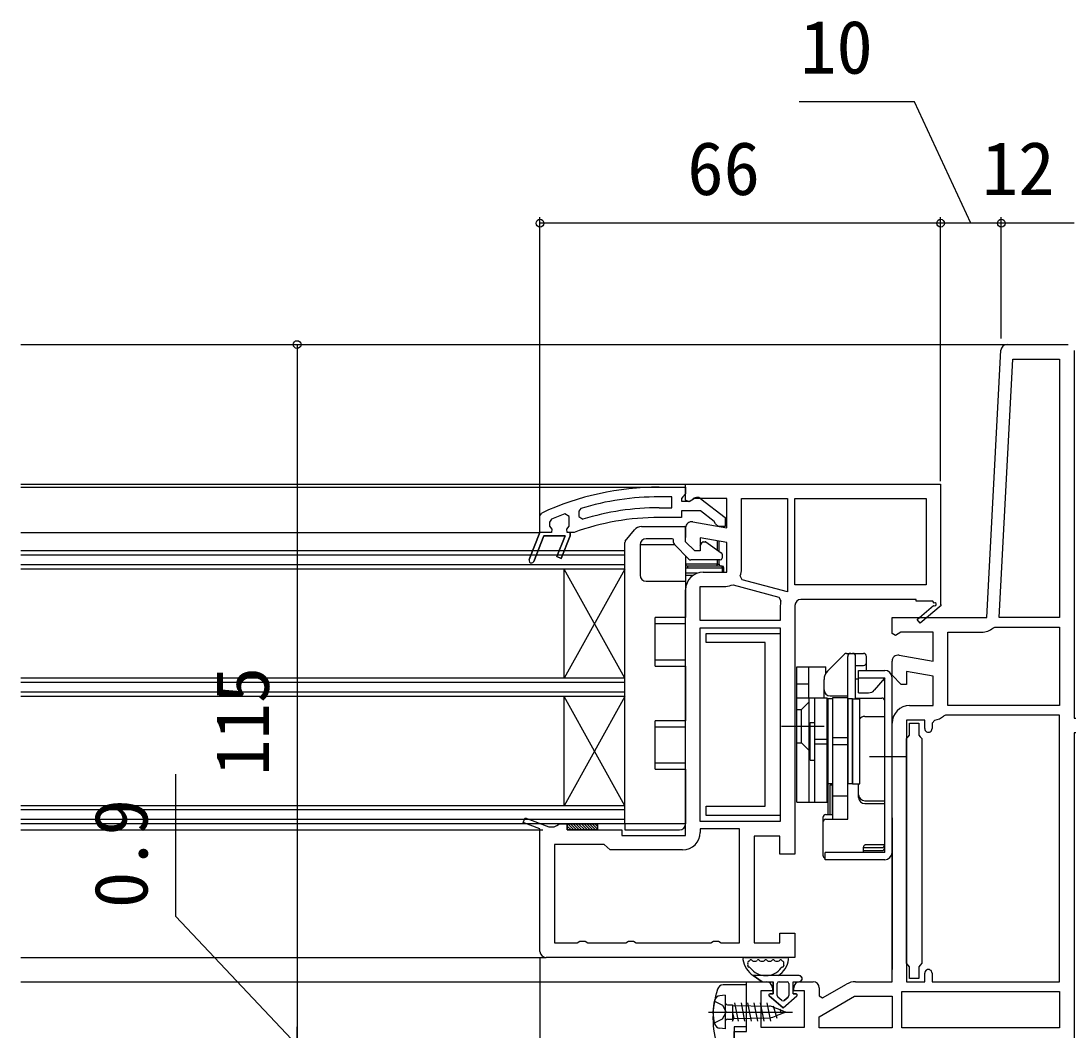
# Model space of a CAD drawing. Units: millimetres, scale not verified. Extents: x -525 to 525, y -783 to 778.
# Drawn here: x 1.5 to 174, y -383 to -216.7 of the extents above; entities that cross this region are included whole.
import ezdxf
from ezdxf.enums import TextEntityAlignment as Align

# ---------------------------------------------------------------- set-up
doc = ezdxf.new("R2010")
doc.units = ezdxf.units.MM
doc.header["$LTSCALE"] = 4
for name, color, linetype in [('0-2_YKK_11', 7, 'Continuous'), ('0-4_YKK_12', 2, 'Continuous'), ('0-5_YKK_13', 4, 'Continuous'), ('0-7_YKK_D', 6, 'Continuous')]:
    doc.layers.add(name, color=color, linetype=linetype)
doc.styles.add('ＭＳ ゴシック', font='')
doc.styles.get('ＭＳ ゴシック').set_extended_font_data('MS Gothic')

msp = doc.modelspace()

# ---------------------------------------------------------------- linework, layer by layer
at = {"layer": '0-2_YKK_11'}
for p, q in [((163.945, -270.035), (173.997, -270.035)), ((126.597, -313.035), (126.597, -315.535)), ((129.797, -375.035), (131.997, -375.035))]:
    msp.add_line(p, q, dxfattribs=at)
for points in [[(174.997, -271.035), (174.997, -331.635), (202.997, -331.635), (202.997, -335.035), (201.097, -335.035), (200.597, -334.535), (200.097, -334.035), (174.997, -334.035), (174.997, -385.035), (173.497, -385.035), (173.497, -397.535), (174.997, -397.535), (174.997, -400.035), (170.997, -400.035), (170.997, -385.035), (118.997, -385.035), (118.997, -383.235), (120.997, -383.235), (120.997, -375.035), (124.297, -375.035)], [(146.17, -321.25), (151.797, -322.242), (151.797, -317.435), (146.44, -317.435), (145.572, -317.977), (144.997, -317.657), (144.997, -315.035), (160.638, -315.035), (162.947, -270.982)], [(110.997, -293.035), (152.997, -293.035), (152.997, -312.901), (153.074, -313.035), (149.656, -315.939), (149.137, -315.33), (151.857, -313.019)], [(112.17, -299.25), (117.797, -300.242), (117.797, -295.435), (112.44, -295.435), (111.572, -295.977), (110.997, -295.657), (110.997, -293.035)], [(106.63, -293.535), (110.997, -293.535), (110.997, -294.635), (110.56, -295.131), (110.297, -295.428), (110.297, -295.835), (111.697, -295.835), (112.097, -295.635)], [(106.63, -296.935), (108.697, -296.935), (108.697, -295.135), (106.63, -295.135)], [(113.514, -295.447), (117.497, -298.559), (117.497, -300.035), (116.396, -300.035), (115.896, -299.559), (115.705, -299.19), (113.458, -297.435), (110.297, -297.435), (110.297, -298.535), (106.63, -298.535)], [(127.797, -295.435), (127.797, -310.814), (120.312, -308.808), (119.979, -308.136)], [(120.197, -307.035), (120.197, -295.435), (127.797, -295.435)], [(88.897, -298.829), (88.597, -299.288), (88.597, -299.96), (88.972, -300.444), (88.897, -301.035), (86.997, -301.035), (85.225, -305.487), (86.997, -301.035), (86.997, -298.253), (87.287, -297.799)], [(85.969, -305.782), (87.659, -301.535), (91.136, -301.535), (89.762, -304.987), (90.506, -305.282), (91.997, -301.535), (91.997, -301.035), (91.497, -301.035), (91.422, -300.444), (91.797, -299.96), (91.797, -299.935), (91.797, -298.399), (91.122, -297.931)], [(93.752, -297.043), (93.397, -297.522), (93.397, -298.358), (94.045, -298.836)], [(92.614, -301.004), (92.443, -301.035), (91.997, -301.035), (91.997, -301.535), (90.506, -305.282), (89.762, -304.987), (91.136, -301.535), (87.659, -301.535), (85.969, -305.782)], [(113.897, -307.535), (117.797, -307.535), (117.797, -302.679), (113.397, -301.903), (113.397, -304.035), (112.496, -304.035), (110.997, -302.535), (110.997, -300.235)], [(86.997, -370.035), (86.997, -349.845), (84.255, -348.809), (84.538, -348.06), (88.436, -349.535), (89.33, -349.535), (89.763, -349.285), (90.197, -349.035), (91.497, -349.035), (91.497, -350.035), (100.497, -350.035), (100.497, -350.935), (110.997, -350.935), (110.997, -310.435)], [(126.597, -315.535), (113.397, -315.535), (113.397, -309.935), (117.297, -309.935)], [(118.488, -309.679), (118.822, -309.652), (126.329, -311.663), (126.686, -312.26)], [(151.923, -312.64), (151.746, -312.335), (148.997, -312.335), (148.997, -312.035), (129.997, -312.035)], [(128.997, -313.035), (128.997, -354.035), (126.497, -354.035), (126.497, -351.035), (122.297, -351.035), (122.297, -368.635), (126.497, -368.635), (126.497, -367.035), (128.997, -367.035), (128.997, -371.035), (87.997, -371.035)], [(161.632, -316.752), (161.954, -316.635), (172.597, -316.635), (172.597, -329.535)], [(172.597, -329.535), (154.197, -329.535), (154.197, -317.435), (159.763, -317.435)], [(147.897, -329.535), (151.797, -329.535), (151.797, -324.679), (147.397, -323.903), (147.397, -326.035), (146.497, -326.035), (144.997, -324.535), (144.997, -322.235)], [(172.597, -375.035), (172.597, -331.135), (153.797, -331.135), (153.452, -331.272)], [(138.97, -375.035), (144.997, -375.035), (144.997, -332.435)], [(150.397, -333.334), (150.397, -331.935), (147.397, -331.935), (147.397, -375.035), (150.397, -375.035), (150.397, -373.635)], [(152.045, -331.922), (151.597, -332.419), (151.597, -333.334)], [(119.897, -368.635), (119.897, -349.835), (113.397, -349.835), (113.397, -350.435)], [(110.497, -353.335), (98.591, -353.335), (98.094, -352.885), (97.597, -352.435), (89.397, -352.435), (89.397, -368.635), (93.13, -368.635), (93.563, -368.385), (94.43, -368.385), (94.863, -368.635), (101.13, -368.635), (101.563, -368.385), (102.43, -368.385), (102.863, -368.635), (115.13, -368.635), (115.563, -368.385), (116.43, -368.385), (116.863, -368.635), (119.897, -368.635)], [(151.597, -373.635), (151.597, -375.035), (172.597, -375.035)], [(125.297, -376.035), (125.297, -376.535), (123.397, -376.535), (123.397, -382.535), (130.597, -382.535), (130.597, -376.535), (128.797, -376.535), (128.797, -376.035)], [(132.997, -376.035), (132.997, -377.38), (133.563, -377.707), (137.52, -375.423)]]:
    msp.add_lwpolyline(points, dxfattribs=at)
for points in [[(162.641, -315.035), (164.873, -272.435), (172.597, -272.435), (172.597, -315.035)], [(150.597, -309.635), (128.997, -309.635), (128.997, -295.435), (150.597, -295.435)], [(113.397, -348.635), (113.397, -316.735), (126.597, -316.735), (126.597, -348.635)], [(144.997, -382.635), (132.997, -382.635), (132.997, -380.806), (138.836, -377.435), (144.997, -377.435)], [(172.597, -382.635), (146.597, -382.635), (146.597, -376.635), (172.597, -376.635)]]:
    msp.add_lwpolyline(points, close=True, dxfattribs=at)
for centre, radius, start, end in [((163.945, -271.035), 1, 90, 176.99997), ((106.63, -339.535), 46, 90.00001, 114.86598), ((106.63, -339.534), 44.4, 89.99999, 106.86019), ((112.897, -296.235), 1, 51.91328, 143.13011), ((106.63, -339.534), 44.4, 110.44221, 113.53922), ((106.63, -339.535), 42.6, 89.99999, 107.18277), ((106.63, -339.535), 41, 89.99999, 109.98888), ((111.997, -300.235), 1, 79.99999, 179.99998), ((85.597, -305.635), 0.4, 158.30059, 338.30061), ((85.597, -305.635), 0.4, 158.30059, 338.30061), ((117.297, -307.035), 2.9, 337.68615, 359.99999), ((113.897, -310.435), 2.9, 90.00001, 179.99999), ((117.297, -307.035), 2.9, 269.99996, 294.25263), ((129.997, -313.035), 1, 90.00001, 179.99999), ((129.997, -313.035), 3.4, 166.82613, 179.99998), ((152.048, -312.857), 0.25, 220.35701, 120), ((159.763, -314.535), 2.9, 269.99999, 310.11919), ((145.997, -322.235), 1, 80.00002, 180), ((147.897, -332.435), 2.9, 90.00001, 179.99999), ((151.796, -329.535), 2.4, 275.9378, 313.60284), ((150.997, -333.334), 0.6, 179.99999, 0.00001), ((110.497, -350.435), 2.9, 270.00001, 359.99999), ((87.997, -370.035), 1, 180.00001, 269.99999), ((150.997, -373.635), 0.6, 359.99999, 180.00001), ((124.297, -376.035), 1, 0.00001, 89.99999), ((129.797, -376.035), 1, 90.00001, 179.99999), ((131.997, -376.035), 1, 0.00001, 89.99999), ((138.97, -377.935), 2.9, 89.99998, 119.99999)]:
    msp.add_arc(centre, radius, start, end, dxfattribs=at)
at = {"layer": '0-4_YKK_12'}
for p, q in [((1.497, -270.035), (163.945, -270.035)), ((1.497, -293.035), (111.497, -293.035)), ((1.497, -293.531), (109.997, -293.531)), ((1.497, -301.035), (86.997, -301.035)), ((100.997, -304.03), (1.496, -304.03)), ((100.997, -304.73), (1.496, -304.73)), ((100.997, -328.03), (100.997, -304.03)), ((100.997, -349.03), (100.997, -304.03)), ((100.997, -306.33), (1.496, -306.33)), ((100.997, -307.03), (1.496, -307.03)), ((90.997, -325.03), (90.997, -307.03)), ((100.997, -325.03), (90.997, -307.03)), ((100.997, -307.03), (90.997, -325.03)), ((100.997, -325.03), (1.496, -325.03)), ((100.997, -325.73), (1.496, -325.73)), ((100.997, -327.33), (1.496, -327.33)), ((100.997, -328.03), (1.496, -328.03)), ((90.997, -346.03), (90.997, -328.03)), ((100.997, -346.03), (90.997, -328.03)), ((100.997, -328.03), (90.997, -346.03)), ((100.997, -346.03), (1.496, -346.03)), ((100.997, -346.73), (1.496, -346.73)), ((100.997, -348.33), (1.496, -348.33)), ((100.997, -349.03), (1.496, -349.03)), ((1.497, -350.035), (87.497, -350.035)), ((1.497, -371.035), (87.997, -371.035)), ((1.497, -375.035), (121.497, -375.035))]:
    msp.add_line(p, q, dxfattribs=at)
at = {"layer": '0-5_YKK_13'}
for p, q in [((103.717, -300.035), (110.797, -300.035)), ((111.017, -300.035), (110.997, -300.035)), ((110.997, -300.235), (110.997, -300.035)), ((101.062, -302.452), (102.546, -300.598)), ((110.997, -300.235), (110.997, -301.827)), ((100.997, -349.035), (100.997, -302.64)), ((103.497, -303.035), (103.497, -308.035)), ((109.168, -303.035), (103.497, -303.035)), ((108.797, -302.035), (104.497, -302.035)), ((108.997, -302.656), (108.997, -302.235)), ((111.522, -305.388), (109.143, -303.009)), ((113.397, -303.227), (113.739, -302.635)), ((113.912, -302.535), (114.233, -302.535)), ((114.348, -302.571), (116.869, -304.336)), ((116.197, -302.397), (116.197, -303.865)), ((116.497, -304.075), (116.497, -302.45)), ((110.997, -304.863), (110.997, -309.035)), ((116.997, -304.581), (116.997, -305.235)), ((116.997, -306.535), (111.297, -306.535)), ((111.297, -306.535), (111.297, -306.835)), ((111.297, -306.835), (116.997, -306.835)), ((116.697, -305.535), (111.875, -305.535)), ((116.197, -305.535), (116.197, -306.235)), ((116.197, -306.235), (116.497, -306.235)), ((116.497, -306.235), (116.497, -305.535)), ((116.997, -306.835), (116.997, -307.535)), ((117.297, -307.535), (117.297, -306.835)), ((112.838, -307.735), (110.997, -307.735)), ((110.997, -308.035), (112.269, -308.035)), ((104.497, -309.035), (110.997, -309.035)), ((110.997, -309.035), (110.997, -315.035)), ((105.997, -323.035), (105.997, -315.035)), ((110.997, -315.035), (105.997, -315.035)), ((110.997, -322.035), (105.997, -322.035)), ((110.997, -323.035), (110.997, -322.035)), ((134.382, -323.849), (137.15, -321.081)), ((137.504, -320.935), (140.297, -320.935)), ((137.697, -328.235), (137.697, -321.435)), ((138.997, -328.301), (138.997, -321.435)), ((140.797, -323.735), (140.797, -321.435)), ((105.997, -323.035), (110.997, -323.035)), ((110.997, -323.035), (110.997, -332.035)), ((129.297, -345.435), (129.297, -323.135)), ((129.297, -323.135), (134.097, -323.135)), ((131.297, -328.235), (131.297, -323.135)), ((134.097, -324.209), (134.097, -323.135)), ((138.997, -322.935), (140.297, -322.935)), ((129.297, -325.935), (131.297, -325.935)), ((133.797, -328.235), (133.797, -325.263)), ((138.997, -325.135), (139.497, -325.135)), ((139.497, -324.935), (143.797, -324.935)), ((143.797, -324.935), (142.058, -327.006)), ((143.797, -353.735), (143.797, -324.935)), ((143.797, -331.313), (143.797, -325.635)), ((144.997, -353.735), (144.997, -324.935)), ((139.497, -327.435), (141.139, -327.435)), ((129.297, -328.235), (134.297, -328.235)), ((130.097, -330.185), (131.297, -328.985)), ((131.297, -328.235), (131.297, -345.435)), ((132.297, -345.435), (132.297, -328.235)), ((134.297, -345.435), (134.297, -328.235)), ((135.197, -328.435), (134.397, -328.435)), ((134.397, -328.435), (134.397, -342.435)), ((134.797, -327.935), (137.697, -327.935)), ((135.197, -328.435), (135.197, -342.435)), ((137.697, -348.255), (137.697, -328.235)), ((138.497, -328.435), (137.697, -328.435)), ((137.697, -328.435), (137.697, -342.435)), ((138.497, -328.435), (138.497, -342.435)), ((138.497, -342.435), (138.497, -328.435)), ((138.497, -328.435), (139.697, -328.435)), ((138.997, -328.301), (143.297, -328.301)), ((139.697, -342.435), (139.697, -328.435)), ((129.297, -330.185), (130.097, -330.185)), ((130.097, -335.685), (130.097, -330.185)), ((105.997, -340.035), (105.997, -332.035)), ((110.997, -332.035), (105.997, -332.035)), ((131.497, -338.535), (131.497, -332.335)), ((131.497, -332.335), (132.297, -332.335)), ((132.297, -338.535), (132.297, -332.335)), ((134.297, -332.435), (134.397, -332.435)), ((140.497, -331.313), (143.797, -331.313)), ((126.797, -332.935), (133.797, -332.935)), ((129.297, -335.685), (130.097, -335.685)), ((130.097, -335.685), (131.297, -336.885)), ((132.297, -335.043), (134.297, -335.043)), ((132.297, -335.826), (134.297, -335.826)), ((137.697, -334.865), (135.197, -334.865)), ((137.697, -336.004), (135.197, -336.004)), ((141.297, -337.935), (147.497, -337.935)), ((110.997, -339.035), (105.997, -339.035)), ((110.997, -340.035), (110.997, -339.035)), ((131.497, -338.535), (132.297, -338.535)), ((134.297, -338.435), (134.397, -338.435)), ((105.997, -340.035), (110.997, -340.035)), ((110.997, -340.035), (110.997, -349.035)), ((134.397, -342.435), (134.397, -347.502)), ((135.197, -342.435), (134.397, -342.435)), ((135.197, -347.502), (135.197, -342.573)), ((137.697, -348.255), (137.697, -342.435)), ((138.497, -342.435), (137.697, -342.435)), ((138.497, -342.435), (139.697, -342.435)), ((139.497, -344.67), (139.497, -342.435)), ((135.197, -344.435), (137.697, -344.435)), ((129.297, -345.435), (134.297, -345.435)), ((140.497, -345.221), (143.797, -345.221)), ((140.497, -345.67), (143.797, -345.67)), ((143.797, -352.476), (143.797, -345.67)), ((133.597, -348.002), (133.597, -354.173)), ((134.097, -347.502), (135.197, -347.502)), ((134.097, -348.255), (137.697, -348.255)), ((144.996, -348.035), (144.996, -373.035)), ((91.497, -349.41), (92.121, -350.035)), ((91.497, -349.859), (91.672, -350.035)), ((91.57, -349.035), (92.57, -350.035)), ((92.019, -349.035), (93.019, -350.035)), ((92.468, -349.035), (93.468, -350.035)), ((92.917, -349.035), (93.917, -350.035)), ((93.366, -349.035), (94.366, -350.035)), ((93.815, -349.035), (94.815, -350.035)), ((94.264, -349.035), (95.264, -350.035)), ((94.713, -349.035), (95.713, -350.035)), ((95.162, -349.035), (96.162, -350.035)), ((95.611, -349.035), (96.497, -349.92)), ((96.06, -349.035), (96.497, -349.471)), ((100.997, -349.035), (100.997, -350.035)), ((110.997, -349.035), (100.997, -349.035)), ((100.997, -350.035), (109.997, -350.035)), ((140.297, -353.735), (140.297, -352.846)), ((140.297, -352.935), (143.297, -352.935)), ((140.397, -353.435), (143.297, -353.435)), ((143.797, -352.476), (140.665, -352.476)), ((143.797, -352.935), (143.797, -352.476)), ((143.797, -353.735), (133.997, -353.735)), ((133.997, -354.935), (133.997, -353.735)), ((143.797, -354.935), (133.997, -354.935)), ((120.733, -371.034), (127.661, -371.034)), ((122.133, -371.634), (122.565, -371.634)), ((123.365, -371.634), (123.797, -371.634)), ((124.597, -371.634), (125.029, -371.634)), ((125.829, -371.634), (126.261, -371.634)), ((129.698, -374.035), (122.148, -374.035)), ((120.997, -375.535), (117.187, -375.568)), ((120.997, -382.465), (120.997, -375.535)), ((123.597, -375.035), (125.397, -375.035)), ((123.597, -375.035), (125.397, -375.035)), ((125.397, -375.035), (125.397, -377.035)), ((125.397, -377.035), (125.397, -375.035)), ((126.097, -377.334), (126.097, -375.335)), ((126.097, -377.334), (126.097, -375.335)), ((126.397, -375.035), (127.697, -375.035)), ((126.397, -375.035), (127.697, -375.035)), ((127.997, -375.335), (127.997, -377.334)), ((127.997, -375.335), (127.997, -377.334)), ((128.697, -375.035), (129.697, -375.035)), ((128.697, -377.035), (128.697, -375.035)), ((128.697, -375.035), (129.697, -375.035)), ((128.697, -377.035), (128.697, -375.035)), ((117.497, -377.285), (116.649, -377.359)), ((117.497, -377.285), (117.497, -382.785)), ((124.768, -377.391), (127.047, -379.335)), ((127.047, -379.335), (124.768, -377.391)), ((125.397, -377.035), (124.899, -377.035)), ((124.899, -377.035), (125.397, -377.035)), ((126.852, -378.117), (126.202, -377.563)), ((126.852, -378.117), (126.202, -377.563)), ((127.047, -379.335), (129.326, -377.391)), ((127.047, -379.335), (129.326, -377.391)), ((127.892, -377.563), (127.242, -378.117)), ((127.242, -378.117), (127.892, -377.563)), ((129.195, -377.035), (128.697, -377.035)), ((128.697, -377.035), (129.195, -377.035)), ((117.897, -378.835), (118.697, -378.835)), ((118.697, -378.835), (118.697, -381.535)), ((118.697, -378.981), (124.788, -379.052)), ((119.061, -378.532), (119.658, -381.535)), ((120.121, -378.532), (120.718, -381.535)), ((121.181, -378.532), (121.778, -381.535)), ((122.241, -378.532), (122.838, -381.535)), ((123.301, -378.532), (123.898, -381.535)), ((124.361, -378.532), (124.958, -381.535)), ((125.417, -379.032), (126.018, -381.035)), ((125.473, -379.217), (126.536, -379.637)), ((114.774, -380.035), (128.584, -380.035)), ((115.732, -381.835), (117.057, -381.18)), ((117.057, -381.18), (117.666, -380.035)), ((118.697, -380.179), (118.928, -381.085)), ((118.697, -381.088), (124.788, -381.017)), ((126.502, -379.522), (126.67, -380.1)), ((117.497, -382.785), (116.649, -382.71)), ((117.897, -381.235), (118.697, -381.235)), ((118.697, -381.53), (118.698, -381.535)), ((120.997, -382.465), (118.997, -382.5)), ((118.997, -382.5), (118.997, -385.035))]:
    msp.add_line(p, q, dxfattribs=at)
for points in [[(116.197, -306.535), (116.197, -306.235), (110.997, -306.235)], [(117.297, -306.835), (116.997, -306.835), (116.997, -306.535)], [(105.997, -316.035), (110.997, -316.035), (110.997, -315.035)], [(139.497, -327.435), (139.497, -323.735), (143.797, -323.735)], [(137.697, -328.235), (135.197, -328.235), (135.197, -348.255)], [(105.997, -333.035), (110.997, -333.035), (110.997, -332.035)], [(134.797, -347.502), (134.797, -342.573), (135.197, -342.573)], [(140.665, -352.476), (140.627, -352.479), (140.573, -352.491), (140.513, -352.517), (140.452, -352.556), (140.398, -352.606), (140.354, -352.667), (140.322, -352.732), (140.302, -352.801), (140.297, -352.866)], [(122.148, -374.035), (123.597, -375.035), (122.148, -374.035)], [(115.732, -378.235), (117.057, -378.89), (117.666, -380.035)], [(118.697, -381.535), (118.698, -381.535), (118.928, -381.085)], [(126.536, -379.637), (127.497, -380.035), (125.914, -380.69)]]:
    msp.add_lwpolyline(points, dxfattribs=at)
for points in [[(126.597, -317.635), (126.597, -347.635), (114.397, -347.635), (114.397, -346.135), (124.097, -346.135), (124.097, -319.135), (114.397, -319.135), (114.397, -317.635)], [(149.897, -334.98), (149.897, -371.997), (149.647, -372.293), (149.397, -372.589), (149.397, -374.539), (147.897, -374.539), (147.897, -372.589), (147.647, -372.293), (147.397, -371.997), (147.397, -334.98), (147.647, -334.685), (147.897, -334.389), (147.897, -332.439), (149.397, -332.439), (149.397, -334.389), (149.647, -334.685)], [(96.497, -349.035), (96.497, -350.035), (91.497, -350.035), (91.497, -349.035)]]:
    msp.add_lwpolyline(points, close=True, dxfattribs=at)
for centre, radius, start, end in [((103.717, -301.535), 1.5, 90, 141.34019), ((110.797, -300.235), 0.2, 0, 90), ((101.297, -302.64), 0.3, 141.34019, 180), ((104.497, -303.035), 1, 90, 180), ((108.797, -302.235), 0.2, 0, 90), ((109.497, -302.656), 0.5, 180, 225), ((113.912, -302.735), 0.2, 90, 150), ((114.233, -302.735), 0.2, 55, 90), ((116.697, -305.235), 0.3, 270, 0), ((116.697, -304.581), 0.3, 0, 55), ((111.297, -306.235), 0.3, 180, 270), ((111.297, -306.235), 0.6, 240, 270), ((111.875, -305.035), 0.5, 225, 270), ((116.797, -306.235), 0.3, 180, 270), ((116.997, -306.835), 0.3, 0, 90), ((104.497, -308.035), 1, 180, 270), ((137.504, -321.435), 0.5, 90, 135), ((138.197, -321.435), 0.5, 90, 180), ((138.497, -321.435), 0.5, 0, 90), ((140.297, -321.435), 0.5, 0, 90), ((140.297, -322.435), 0.5, 270, 0), ((135.797, -325.263), 2, 135, 180), ((143.797, -324.935), 1.2, 0, 90), ((143.297, -325.635), 0.5, 0, 57.6926), ((134.797, -326.935), 1, 180, 270), ((141.139, -326.235), 1.2, 270, 320), ((143.297, -328.801), 0.5, 0, 90), ((140.497, -332.313), 1, 90, 143.1301), ((134.797, -341.635), 1, 240, 246.42182), ((140.497, -344.221), 1, 180, 270), ((140.497, -344.67), 1, 180, 270), ((134.097, -348.002), 0.5, 90, 180), ((134.097, -348.755), 0.5, 90, 180), ((109.997, -349.035), 1, 270, 0), ((140.397, -352.935), 0.5, 258.46304, 270), ((143.297, -352.435), 0.5, 270, 355.24516), ((143.297, -352.935), 0.5, 270, 0), ((134.097, -354.173), 0.5, 180, 258.46304), ((143.797, -353.735), 1.2, 270, 0), ((120.733, -371.334), 0.3, 90, 188.20609), ((124.197, -370.835), 3.8, 188.20609, 237.36313), ((121.514, -371.934), 0.3, 110.02209, 202.28177), ((121.426, -372.435), 0.2, 153.36701, 266.63299), ((124.197, -370.835), 3.2, 202.28177, 203.14776), ((120.979, -372.21), 0.3, 333.36701, 23.14776), ((121.308, -371.37), 0.3, 290.02209, 328.16514), ((121.733, -371.634), 0.2, 36.8699, 148.16514), ((122.133, -371.334), 0.3, 216.8699, 270), ((122.565, -371.334), 0.3, 270, 323.1301), ((122.965, -371.634), 0.2, 36.8699, 143.1301), ((123.365, -371.334), 0.3, 216.8699, 270), ((123.797, -371.334), 0.3, 270, 323.1301), ((124.197, -371.634), 0.2, 36.8699, 143.1301), ((124.597, -371.334), 0.3, 216.8699, 270), ((125.029, -371.334), 0.3, 270, 323.1301), ((125.429, -371.634), 0.2, 36.8699, 143.1301), ((125.829, -371.334), 0.3, 216.8699, 270), ((124.197, -370.835), 3.8, 302.63687, 351.79391), ((126.261, -371.334), 0.3, 270, 323.1301), ((126.661, -371.634), 0.2, 31.83486, 143.1301), ((127.086, -371.37), 0.3, 211.83486, 249.97791), ((126.968, -372.435), 0.2, 273.36701, 26.63299), ((126.881, -371.934), 0.3, 337.71823, 69.97791), ((127.415, -372.21), 0.3, 156.85224, 206.63299), ((124.197, -370.835), 3.2, 336.85224, 337.71823), ((127.661, -371.334), 0.3, 351.79391, 90), ((121.396, -372.934), 0.3, 36.85224, 86.63299), ((124.197, -370.835), 3.2, 216.85224, 323.14776), ((126.998, -372.934), 0.3, 93.36701, 143.14776), ((129.697, -374.535), 0.5, 270, 90.11459), ((129.698, -374.535), 0.5, 270.11462, 89.88538), ((117.195, -376.568), 1, 90.5, 162.21648), ((126.397, -375.335), 0.3, 90, 180), ((126.397, -375.335), 0.3, 90, 180), ((127.697, -375.335), 0.3, 0, 90), ((127.697, -375.335), 0.3, 0, 90), ((129.697, -374.535), 0.5, 270.00002, 270.11467), ((131.122, -381.035), 15.625, 162.21648, 197.85555), ((116.736, -378.355), 1, 95, 163.74297), ((124.899, -377.237), 0.202, 90.00003, 229.53622), ((124.899, -377.237), 0.202, 90, 229.53619), ((126.397, -377.334), 0.3, 180, 229.53619), ((126.397, -377.334), 0.3, 180, 229.53619), ((127.697, -377.334), 0.3, 310.46381, 0), ((127.697, -377.334), 0.3, 310.46381, 0), ((129.195, -377.237), 0.202, 310.46381, 90), ((129.195, -377.237), 0.202, 310.46381, 90), ((122.497, -380.035), 7, 163.74297, 180), ((117.897, -378.435), 0.4, 180, 270), ((123.967, -383.985), 5, 72.47664, 80.55298), ((127.047, -377.889), 0.3, 229.53619, 310.46381), ((127.047, -377.889), 0.3, 229.53619, 310.46381), ((122.497, -380.035), 7, 180, 196.25703), ((123.967, -376.085), 5, 279.44702, 292.91746), ((116.736, -381.714), 1, 196.25703, 265), ((117.897, -381.635), 0.4, 90, 180)]:
    msp.add_arc(centre, radius, start, end, dxfattribs=at)
at = {"layer": '0-7_YKK_D'}
for p, q in [((86.997, -298.983), (86.997, -249.035)), ((152.997, -250.035), (86.997, -250.035)), ((152.997, -292.535), (152.997, -249.035)), ((152.997, -292.535), (152.997, -249.035)), ((162.997, -250.035), (152.997, -250.035)), ((162.997, -269.035), (162.997, -249.035)), ((162.997, -269.035), (162.997, -249.035)), ((174.997, -250.035), (162.997, -250.035)), ((27.997, -270.035), (47.997, -270.035)), ((46.997, -270.035), (46.997, -385.035)), ((86.997, -371.035), (86.997, -565.035)), ((46.997, -385.035), (46.997, -382.485))]:
    msp.add_line(p, q, dxfattribs=at)
for points in [[(157.997, -250.035), (148.703, -230.035), (129.703, -230.035)], [(46.997, -385.485), (26.997, -364.284), (26.997, -340.852)]]:
    msp.add_lwpolyline(points, dxfattribs=at)
for centre in [(86.997, -250.035), (152.997, -250.035), (152.997, -250.035), (162.997, -250.035), (162.997, -250.035), (46.997, -270.035)]:
    msp.add_circle(centre, 0.637, dxfattribs=at)

# ---------------------------------------------------------------- texts
at = {"layer": '0-7_YKK_D', "style": 'ＭＳ ゴシック'}
for s, p in [('10', (129.862, -228.035)), ('66', (111.269, -248.035)), ('12', (159.792, -248.035))]:
    msp.add_text(s, height=8.798, dxfattribs=at).set_placement(p, align=Align.BOTTOM_LEFT)
for s, p in [('115', (44.997, -341.103)), ('0.9', (24.997, -362.898))]:
    msp.add_text(s, height=8.798, rotation=90, dxfattribs=at).set_placement(p, align=Align.BOTTOM_LEFT)

doc.saveas('drawing.dxf')
